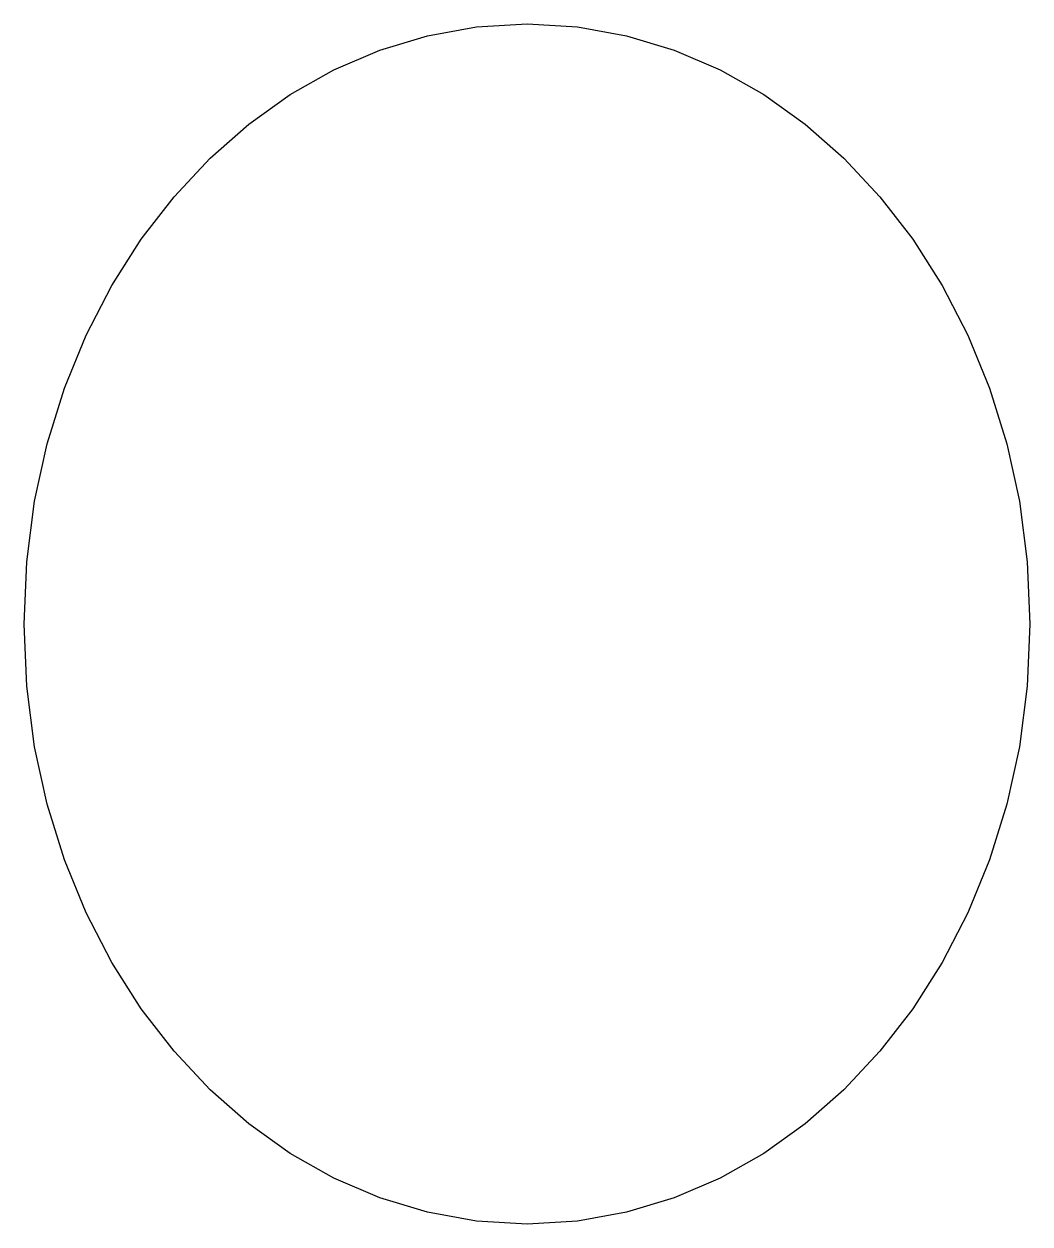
# Model space of a CAD drawing. Header units: millimetres. Extents: x 0 to 31, y -37 to 0.
import ezdxf

# ---------------------------------------------------------------- set-up
doc = ezdxf.new("R2010")
doc.units = ezdxf.units.MM

msp = doc.modelspace()

# ---------------------------------------------------------------- linework, layer by layer
at = {"layer": 'CUT'}
msp.add_lwpolyline([(17.059, -0.092), (18.569, -0.363), (20.034, -0.807), (21.454, -1.418), (22.795, -2.178), (24.072, -3.091), (25.263, -4.138), (26.375, -5.328), (27.385, -6.635), (28.294, -8.065), (29.083, -9.594), (29.751, -11.223), (30.284, -12.938), (30.672, -14.713), (30.914, -16.582), (30.997, -18.497), (30.914, -20.412), (30.672, -22.281), (30.284, -24.056), (29.751, -25.771), (29.083, -27.4), (28.294, -28.929), (27.385, -30.359), (26.375, -31.666), (25.263, -32.856), (24.072, -33.903), (22.795, -34.816), (21.454, -35.576), (20.034, -36.187), (18.569, -36.631), (17.059, -36.902), (15.499, -36.994), (13.938, -36.902), (12.428, -36.631), (10.963, -36.187), (9.543, -35.576), (8.202, -34.816), (6.925, -33.903), (5.734, -32.856), (4.622, -31.666), (3.612, -30.359), (2.703, -28.929), (1.914, -27.4), (1.246, -25.771), (0.713, -24.056), (0.325, -22.281), (0.083, -20.412), (0, -18.497), (0.083, -16.582), (0.325, -14.713), (0.713, -12.938), (1.246, -11.223), (1.914, -9.594), (2.703, -8.065), (3.612, -6.635), (4.622, -5.328), (5.734, -4.138), (6.925, -3.091), (8.202, -2.178), (9.543, -1.418), (10.963, -0.807), (12.428, -0.363), (13.938, -0.092), (15.499, 0)], close=True, dxfattribs=at)

doc.saveas('drawing.dxf')
